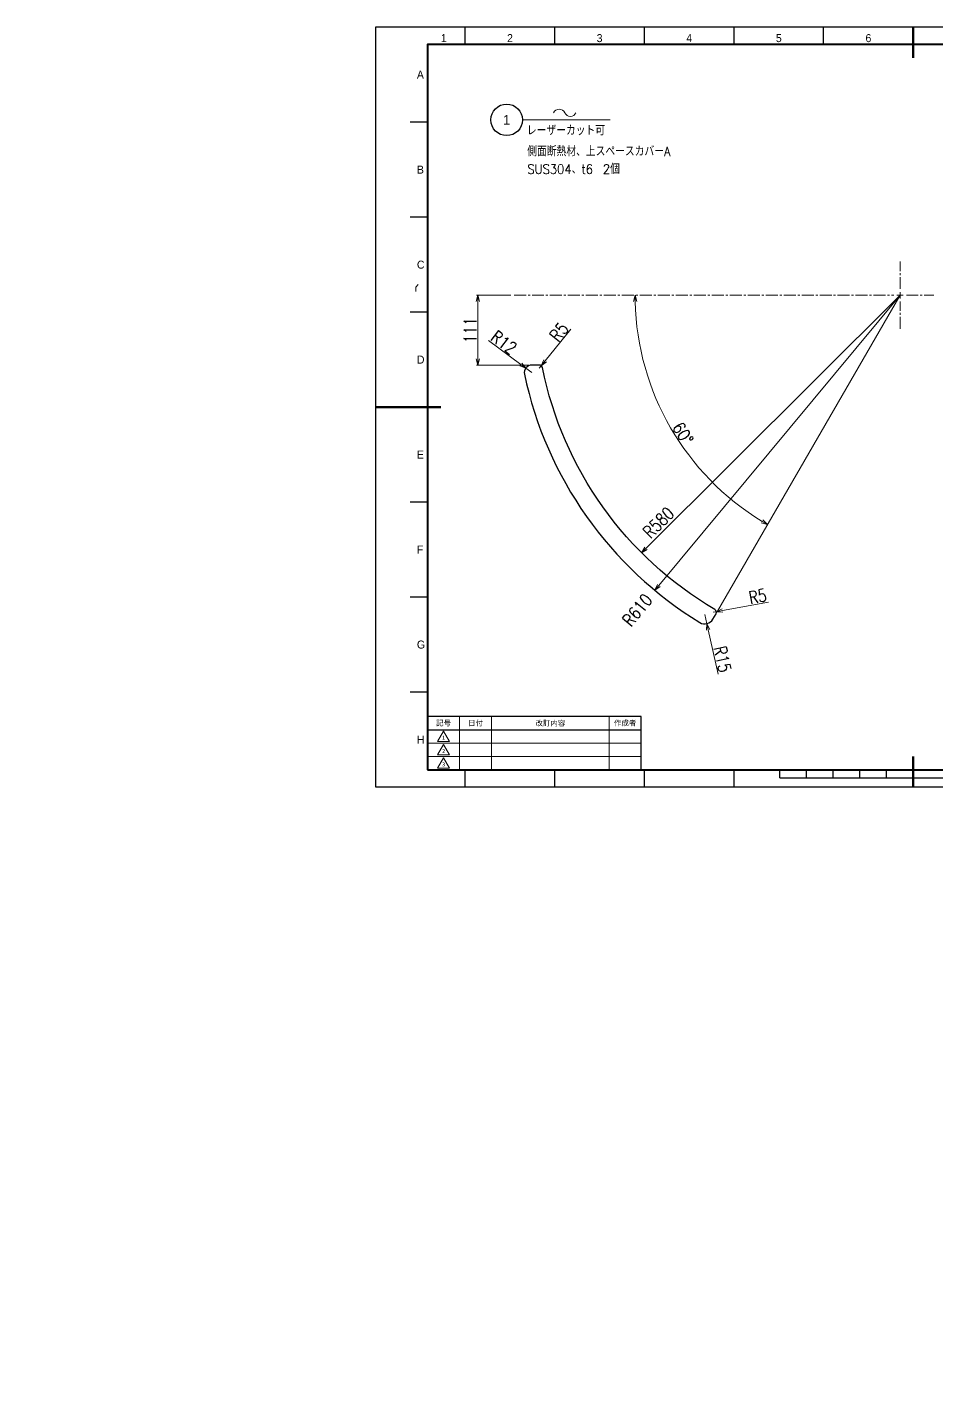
# Model space of a CAD drawing. Header units: millimetres. Extents: x 0 to 70370, y 0 to 11543.
# Drawn here: x 39570 to 41016, y 0 to 2161 of the extents above; entities that cross this region are included whole.
import ezdxf
from ezdxf import colors
from ezdxf.entities.mleader import LeaderData, LeaderLine
from ezdxf.enums import TextEntityAlignment as Align
from ezdxf.math import Vec2, Vec3

# ---------------------------------------------------------------- set-up
doc = ezdxf.new("R2010")
doc.units = ezdxf.units.MM
doc.linetypes.add('CENTER2', pattern=[28.574999999999996, 19.05, -3.174999999999999, 3.174999999999999, -3.174999999999999])
for name, color, linetype, lineweight in [('01_外形線', 7, 'Continuous', 25), ('04_中心線', 1, 'CENTER2', 9), ('06_文字', 7, 'Continuous', 13), ('07_寸法線', 3, 'Continuous', 9), ('99_図枠', 7, 'Continuous', 40)]:
    doc.layers.add(name, color=color, linetype=linetype, lineweight=lineweight)
doc.layers.add('10_補助線', color=8, linetype='Continuous', lineweight=13, plot=False)
doc.styles.add('KSS_TXT', font='txt.shx', dxfattribs={"bigfont": 'extfont2.shx'})
doc.styles.add('MS_G', font='MS Gothic.ttf')
doc.styles.get("Standard").update_dxf_attribs({"font": 'arial.ttf'})
doc.styles.add('寸法用', font='simplex.shx', dxfattribs={"width": 0.8, "bigfont": '@extfont2.shx'})
doc.styles.add('表題用', font='MS PGothic.ttf')
doc.dimstyles.new('機械製図用', dxfattribs={"dimtxt": 3.5, "dimasz": 3.5, "dimexe": 2, "dimexo": 0, "dimgap": 1.199999999999999, "dimtad": 1, "dimdsep": 46, "dimtxsty": '寸法用', "dimblk": 'OPEN30', "dimcen": 0, "dimclrd": 256, "dimclre": 256, "dimclrt": 7, "dimazin": 2, "dimtm": 1e-09, "dimtfac": 0.75, "dimtmove": 0, "dimatfit": 3, "dimldrblk": 'OPEN30', "dimfxl": 1, "dimlwd": -1, "dimlwe": -1, "dimarcsym": 0})

# ---------------------------------------------------------------- blocks, each defined once
blk = doc.blocks.new('_Open30')
at = {"color": 0, "linetype": 'ByBlock', "lineweight": -2}
for p, q in [((-1, 0.26794919), (0, 0)), ((0, 0), (-1, -0.26794919)), ((0, 0), (-1, 0))]:
    blk.add_line(p, q, dxfattribs=at)
blk = doc.blocks.new('*D3475')
at = {"layer": '07_寸法線', "transparency": 16777216}
blk.add_arc((40957.37675581836, 1734.345889486631), 421.1382352991008, 181.3605301264188, 238.6309925197129, dxfattribs=at)
at = {"layer": 'Defpoints', "color": 0, "transparency": 16777216}
for p in [(40343.87675581836, 1734.345889486627), (40835.37675581836, 1734.345889486631), (40957.37675581836, 1734.345889486631), (40561.62916042465, 1590.327647687413), (40668.80907972087, 1234.702752590623)]:
    blk.add_point(p, dxfattribs=at)
at = {"layer": '07_寸法線', "transparency": 16777216, "xscale": 10, "yscale": 10, "zscale": 10}
for p, rotation in [((40536.23852051926, 1734.345889486631), 90.68026506320953), ((40746.75367785919, 1369.660638534748), 329.3112575829222)]:
    blk.add_blockref('_Open30', p, dxfattribs=dict(at, rotation=rotation))
at = {"layer": '07_寸法線', "color": 7, "transparency": 16777216, "insert": (40612.36833266033, 1514.429351832754), "char_height": 20, "attachment_point": 5, "rotation": 302.5144011704614, "style": '寸法用'}
blk.add_mtext('60°', dxfattribs=at)
blk = doc.blocks.new('*D3476')
at = {"layer": '07_寸法線', "transparency": 16777216}
for p, q in [((40338.87675581838, 1734.345889486635), (40284.15143851292, 1734.345889486635)), ((40286.15143851292, 1724.345889486635), (40286.15143851292, 1633.345889486635)), ((40367.16311961361, 1623.345889486635), (40284.15143851292, 1623.345889486635))]:
    blk.add_line(p, q, dxfattribs=at)
at = {"layer": 'Defpoints', "color": 0, "transparency": 16777216}
for p in [(40343.87675581838, 1734.345889486635), (40286.15143851292, 1623.345889486635), (40372.16311961361, 1623.345889486635)]:
    blk.add_point(p, dxfattribs=at)
at = {"layer": '07_寸法線', "transparency": 16777216, "xscale": 10, "yscale": 10, "zscale": 10}
for p, rotation in [((40286.15143851292, 1734.345889486635), 90), ((40286.15143851292, 1623.345889486635), 270)]:
    blk.add_blockref('_Open30', p, dxfattribs=dict(at, rotation=rotation))
at = {"layer": '07_寸法線', "color": 7, "transparency": 16777216, "insert": (40274.15143851291, 1678.845889486623), "char_height": 20, "attachment_point": 5, "rotation": 90, "style": '寸法用'}
blk.add_mtext('111', dxfattribs=at)
blk = doc.blocks.new('*U3470')
at = {"layer": '04_中心線', "color": 0, "linetype": 'CENTER2', "transparency": 16777216}
for p, q in [((0, 10), (0, 53.5)), ((-613.4999957395485, 0), (-10, 0)), ((10, 0), (53.5, 0)), ((0, -53.5), (0, -10))]:
    blk.add_line(p, q, dxfattribs=at)
at = {"layer": '04_中心線', "color": 0, "linetype": 'Continuous', "transparency": 16777216}
for p, q in [((-5, 0), (5, 0)), ((0, -5), (0, 5))]:
    blk.add_line(p, q, dxfattribs=at)
blk = doc.blocks.new('*D3471')
at = {"layer": '07_寸法線', "transparency": 16777216}
for p, q in [((40434.33533717178, 1680.476160018068), (40393.43617789634, 1630.00029903949)), ((40383.99294021152, 1618.345889486565), (40387.14068610645, 1622.230692670859))]:
    blk.add_line(p, q, dxfattribs=at)
at = {"layer": 'Defpoints', "color": 0, "transparency": 16777216}
for p in [(40387.14068610645, 1622.230692670859), (40383.99294021152, 1618.345889486565)]:
    blk.add_point(p, dxfattribs=at)
at = {"layer": '07_寸法線', "transparency": 16777216, "xscale": 10, "yscale": 10, "zscale": 10, "rotation": 230.983130393732}
blk.add_blockref('_Open30', (40387.14068610645, 1622.230692670859), dxfattribs=at)
at = {"layer": '07_寸法線', "color": 7, "transparency": 16777216, "insert": (40415.35872211827, 1676.117353734033), "char_height": 20, "attachment_point": 5, "rotation": 50.983130393732026, "style": '寸法用'}
blk.add_mtext('R5', dxfattribs=at)
blk = doc.blocks.new('*D3472')
at = {"layer": '07_寸法線', "transparency": 16777216}
for p, q in [((40748.23199587252, 1246.460498171168), (40675.30699708363, 1232.96841821987)), ((40660.55731275514, 1230.239533426981), (40665.47387419803, 1231.14916169129))]:
    blk.add_line(p, q, dxfattribs=at)
at = {"layer": 'Defpoints', "color": 0, "transparency": 16777216}
for p in [(40660.55731275514, 1230.239533426981), (40665.47387419803, 1231.14916169129)]:
    blk.add_point(p, dxfattribs=at)
at = {"layer": '07_寸法線', "transparency": 16777216, "xscale": 10, "yscale": 10, "zscale": 10, "rotation": 190.4819437708401}
blk.add_blockref('_Open30', (40665.47387419803, 1231.14916169129), dxfattribs=at)
at = {"layer": '07_寸法線', "color": 7, "transparency": 16777216, "insert": (40730.97143294697, 1255.470718956726), "char_height": 20, "attachment_point": 5, "rotation": 10.481943770840083, "style": '寸法用'}
blk.add_mtext('R5', dxfattribs=at)
blk = doc.blocks.new('*D3477')
at = {"layer": '07_寸法線', "transparency": 16777216}
for p, q in [((40646.98092760264, 1226.724544559068), (40650.26993737796, 1212.089572242848)), ((40668.26100982267, 1132.035432804684), (40652.46261056152, 1202.332924032006))]:
    blk.add_line(p, q, dxfattribs=at)
at = {"layer": 'Defpoints', "color": 0, "transparency": 16777216}
for p in [(40646.98092760264, 1226.724544559068), (40650.26993737796, 1212.089572242848)]:
    blk.add_point(p, dxfattribs=at)
at = {"layer": '07_寸法線', "transparency": 16777216, "xscale": 10, "yscale": 10, "zscale": 10, "rotation": 102.666002732393}
blk.add_blockref('_Open30', (40650.26993737796, 1212.089572242848), dxfattribs=at)
at = {"layer": '07_寸法線', "color": 7, "transparency": 16777216, "insert": (40675.27040228234, 1155.573743933901), "char_height": 20, "attachment_point": 5, "rotation": 282.66600273239305, "style": '寸法用'}
blk.add_mtext('R15', dxfattribs=at)
blk = doc.blocks.new('*D3478')
at = {"layer": '07_寸法線', "transparency": 16777216}
for p, q in [((40303.29306108571, 1662.683563894912), (40354.52448679325, 1624.494221404708)), ((40372.16311961364, 1611.345889486667), (40362.54204716616, 1618.517706896506))]:
    blk.add_line(p, q, dxfattribs=at)
at = {"layer": 'Defpoints', "color": 0, "transparency": 16777216}
for p in [(40362.54204716616, 1618.517706896506), (40372.16311961364, 1611.345889486667)]:
    blk.add_point(p, dxfattribs=at)
at = {"layer": '07_寸法線', "transparency": 16777216, "xscale": 10, "yscale": 10, "zscale": 10, "rotation": 323.2981202750157}
blk.add_blockref('_Open30', (40362.54204716616, 1618.517706896506), dxfattribs=at)
at = {"layer": '07_寸法線', "color": 7, "transparency": 16777216, "insert": (40327.64536500893, 1659.497819539116), "char_height": 20, "attachment_point": 5, "rotation": 323.29812027501566, "style": '寸法用'}
blk.add_mtext('R12', dxfattribs=at)
blk = doc.blocks.new('*D3473')
at = {"layer": '07_寸法線', "transparency": 16777216}
blk.add_line((40957.37675581856, 1734.345889486704), (40553.71241185819, 1331.909438086939), dxfattribs=at)
at = {"layer": 'Defpoints', "color": 0, "transparency": 16777216}
for p in [(40957.37675581856, 1734.345889486704), (40546.63058126239, 1324.849149465892)]:
    blk.add_point(p, dxfattribs=at)
at = {"layer": '07_寸法線', "transparency": 16777216, "xscale": 10, "yscale": 10, "zscale": 10, "rotation": 224.9127243051853}
blk.add_blockref('_Open30', (40546.63058126239, 1324.849149465892), dxfattribs=at)
at = {"layer": '07_寸法線', "color": 7, "transparency": 16777216, "insert": (40573.49106357788, 1372.930718203672), "char_height": 20, "attachment_point": 5, "rotation": 44.912724305185336, "style": '寸法用'}
blk.add_mtext('R580', dxfattribs=at)
blk = doc.blocks.new('*D3474')
at = {"layer": '07_寸法線', "transparency": 16777216}
blk.add_line((40957.37675581852, 1734.345889486613), (40573.9288407897, 1272.861657404785), dxfattribs=at)
at = {"layer": 'Defpoints', "color": 0, "transparency": 16777216}
for p in [(40957.37675581852, 1734.345889486613), (40567.53804220588, 1265.170253536755)]:
    blk.add_point(p, dxfattribs=at)
at = {"layer": '07_寸法線', "transparency": 16777216, "xscale": 10, "yscale": 10, "zscale": 10, "rotation": 230.2767589727013}
blk.add_blockref('_Open30', (40567.53804220588, 1265.170253536755), dxfattribs=at)
at = {"layer": '07_寸法線', "color": 7, "transparency": 16777216, "insert": (40539.82756616354, 1233.946423250116), "char_height": 20, "attachment_point": 5, "rotation": 50.27675897270136, "style": '寸法用'}
blk.add_mtext('R610', dxfattribs=at)
blk = doc.blocks.new('AM_BALLOON1')
at = {"transparency": 16777216}
blk.add_circle((0, 0), 5, dxfattribs=at)
blk.add_attdef('B_NUMBER', text='', height=3, dxfattribs=at).set_placement((0, 0), align=Align.MIDDLE_CENTER)
blk = doc.blocks.new('_OPEN')
at = {"color": 0, "linetype": 'ByBlock'}
for p, q in [((-1, 0.1666666666666666), (0, 0)), ((0, 0), (-1, -0.1666666666666666)), ((0, 0), (-1, 0))]:
    blk.add_line(p, q, dxfattribs=at)
blk = doc.blocks.new('p1ba05')
for centre, start, end in [((-2.953558874599082, 0.2854771617432377), 24.22763733453314, 155.5757785718213), ((0, 1.620669598395743), 204.2276373345332, 335.5757785718214)]:
    blk.add_arc(centre, 1.620669598395853, start, end)

msp = doc.modelspace()

# ---------------------------------------------------------------- linework, layer by layer
at = {"layer": '01_外形線'}
msp.add_lwpolyline([(40664.88743977418, 1227.739533427026, 0.4117123809934621), (40663.09423107203, 1234.548134760862, -0.212890733229763), (40388.89365658411, 1619.337342478089, 0.3568855105016756), (40383.9929402114, 1623.345889486634), (40372.16311961361, 1623.345889486634, 0.4762774997110891), (40360.41970216468, 1608.877662061886, 0.2065703369268504), (40639.15582268935, 1213.927367796168, 0.4216176364924619), (40659.97130865911, 1219.22454455906)], format="xyb", close=True, dxfattribs=at)
at = {"layer": '07_寸法線'}
for p, q in [((40357.23744026309, 2013.324762578763), (40496.90418339817, 2013.324762578763)), ((40957.37675581837, 1734.345889486634), (40667.37675581837, 1232.05115529166))]:
    msp.add_line(p, q, dxfattribs=at)
at = {"layer": '10_補助線'}
msp.add_lwpolyline([(40187.81465545616, 1740.437121291683), (40187.81465545616, 1747.210397277355), (40191.5357196956, 1751.689354529284)], dxfattribs=at)
at = {"layer": '99_図枠', "lineweight": 25}
for p, q in [((40266.24614738971, 2133.153067944015), (40266.24614738971, 2160.731639372476)), ((40408.65764738913, 2133.153067944015), (40408.65764738913, 2160.731639372476)), ((40551.06914738855, 2133.153067944015), (40551.06914738855, 2160.731639372476)), ((40693.48064738797, 2133.153067944015), (40693.48064738797, 2160.731639372476)), ((40835.8921473874, 2133.153067944015), (40835.8921473874, 2160.731639372476)), ((40206.4855045328, 2009.673726873087), (40178.90693310434, 2009.673726873087)), ((40206.4855045328, 1858.615814373698), (40178.90693310434, 1858.615814373698)), ((40206.4855045328, 1707.557901874308), (40178.90693310434, 1707.557901874308)), ((40206.4855045328, 1405.44207687553), (40178.90693310434, 1405.44207687553)), ((40206.4855045328, 1254.384164376141), (40178.90693310434, 1254.384164376141)), ((40206.4855045328, 1103.326251876751), (40178.90693310434, 1103.326251876751)), ((40206.4855045328, 1043.489767948417), (40545.91407596, 1043.489767948417)), ((40266.24614738971, 952.3916393724794), (40266.24614738971, 979.8469108058198)), ((40408.65764738913, 952.3916393724794), (40408.65764738913, 979.8469108058198)), ((40551.06914738855, 952.3916393724794), (40551.06914738855, 979.8469108058198)), ((40693.48064738797, 952.3916393724794), (40693.48064738797, 979.8469108058198)), ((40766.16079024482, 967.118339377299), (40766.16079024482, 979.8469108058198)), ((40808.58936167323, 967.118339377299), (40808.58936167323, 979.8469108058198)), ((40851.01793310163, 967.118339377299), (40851.01793310163, 979.8469108058198)), ((40893.44650453002, 967.118339377299), (40893.44650453002, 979.8469108058198)), ((40935.87507595842, 967.118339377299), (40935.87507595842, 979.8469108058198)), ((40766.16079024482, 967.118339377299), (41190.44650452882, 967.118339377299))]:
    msp.add_line(p, q, dxfattribs=at)
at = {"layer": '99_図枠', "lineweight": 53}
for p, q in [((40978.30364738682, 2160.731639372476), (40978.30364738682, 2111.938782229816)), ((40123.83464739028, 1556.499989374919), (40227.699790247, 1556.499989374919)), ((40978.30364738682, 952.3916393724794), (40978.30364738682, 1001.061196520022))]:
    msp.add_line(p, q, dxfattribs=at)
at = {"layer": '99_図枠', "lineweight": 13}
for p, q in [((40257.39979024688, 979.8469108058198), (40257.39979024688, 1064.704053662619)), ((40308.31407596096, 979.8469108058198), (40308.31407596096, 1064.704053662619)), ((40494.99979024592, 979.8469108058198), (40494.99979024592, 1064.704053662619)), ((40206.4855045328, 1022.275482234221), (40545.91407596, 1022.275482234221)), ((40206.4855045328, 1001.061196520022), (40545.91407596, 1001.061196520022))]:
    msp.add_line(p, q, dxfattribs=at)
at = {"layer": '99_図枠'}
msp.add_lwpolyline([(40206.4855045328, 979.8469108058198), (41805.19407595491, 979.8469108058198), (41805.19407595491, 2133.153067944015), (40206.4855045328, 2133.153067944015)], close=True, dxfattribs=at)
at = {"layer": '99_図枠', "lineweight": 25}
msp.add_lwpolyline([(40206.4855045328, 979.8469108058198), (40545.91407596, 979.8469108058198), (40545.91407596, 1064.704053662619), (40206.4855045328, 1064.704053662619)], close=True, dxfattribs=at)
at = {"layer": '99_図枠', "lineweight": 13}
for points in [[(40222.39621881845, 1024.528656173781), (40231.94264738984, 1041.063555490251), (40241.48907596123, 1024.528656173781), (40222.39621881845, 1024.528656173781)], [(40222.39621881845, 1003.314370459579), (40231.94264738984, 1019.849269776056), (40241.48907596123, 1003.314370459579), (40222.39621881845, 1003.314370459579)], [(40222.39621881845, 982.1000847453797), (40231.94264738984, 998.6349840618568), (40241.48907596123, 982.1000847453797), (40222.39621881845, 982.1000847453797)]]:
    msp.add_lwpolyline(points, dxfattribs=at)
at = {"layer": 'Defpoints'}
msp.add_lwpolyline([(40123.83464738337, 952.3916393724794), (41832.77264738337, 952.3916393724794), (41832.77264738337, 2160.731639372476), (40123.83464738337, 2160.731639372476)], close=True, dxfattribs=at)

# ---------------------------------------------------------------- block references
at = {"layer": '04_中心線', "linetype": 'CENTER2'}
msp.add_blockref('*U3470', (40957.37675581837, 1734.345889486634), dxfattribs=at)
at = {"layer": '07_寸法線', "xscale": 6.029634545454543, "yscale": 6.029634545454543, "zscale": 6.029634545454543}
msp.add_blockref('p1ba05', (40433.39635487436, 2018.822137868541), dxfattribs=at)

# ---------------------------------------------------------------- texts
at = {"layer": '06_文字', "color": 3, "style": 'KSS_TXT', "width": 0.9}
for s, p in [('レーザーカット可', (40364.27541952754, 1988.783907647457)), ('側面断熱材、上スペースカバーA', (40364.88232660911, 1955.657105816712)), ('SUS304、t6\u30002個', (40364.88232660911, 1927.499113011329))]:
    msp.add_text(s, height=15, dxfattribs=at).set_placement(p)
at = {"layer": '99_図枠', "lineweight": 13, "style": '表題用'}
for s, p in [('1', (40232.20639335085, 2133.153067944015)), ('2', (40337.45189738942, 2133.153067944015)), ('3', (40479.86339738884, 2133.153067944015)), ('4', (40622.27489738826, 2133.153067944015)), ('5', (40764.68639738769, 2133.153067944015)), ('6', (40907.09789738711, 2133.153067944015))]:
    msp.add_text(s, height=12.72857142852, dxfattribs=at).set_placement(p, align=Align.BOTTOM_CENTER)
for s, p in [('A', (40189.51407596144, 2085.202683122781)), ('B', (40189.51407596144, 1934.144770623392)), ('C', (40189.51407596144, 1783.086858124003)), ('D', (40189.51407596144, 1632.028945624614)), ('E', (40189.51407596144, 1480.971033125224)), ('F', (40189.51407596144, 1329.913120625835)), ('G', (40189.51407596144, 1178.855208126446)), ('H', (40189.51407596144, 1027.797295627057))]:
    msp.add_text(s, height=12.72857142852, dxfattribs=at).set_placement(p, align=Align.MIDDLE_LEFT)
at = {"layer": '99_図枠', "style": '表題用'}
for s, p in [('記号', (40231.94264738984, 1054.096910805521)), ('日付', (40282.85693310392, 1054.096910805521)), ('作成者', (40520.45693310296, 1054.096910805521))]:
    msp.add_text(s, height=8.48571428568, dxfattribs=at).set_placement(p, align=Align.MIDDLE_CENTER)
msp.add_text('改訂内容', height=8.48571428568, dxfattribs=at).set_placement((40401.65693310344, 1054.096910805521), align=Align.MIDDLE)
at = {"layer": '99_図枠', "lineweight": 13, "style": 'MS_G'}
for s, p in [('1', (40231.94264738984, 1030.761196519899)), ('2', (40231.94264738984, 1009.5469108057)), ('3', (40231.94264738984, 988.3326250914979))]:
    msp.add_text(s, height=6.36428571426, dxfattribs=at).set_placement(p, align=Align.MIDDLE)

# ---------------------------------------------------------------- dimensions: what is measured, and where the dimension line sits
at = {"layer": '07_寸法線'}
dim = msp.add_linear_dim(base=(40286.15143851292, 1623.345889486635), p1=(40343.87675581837, 1734.345889486634), p2=(40372.16311961359, 1623.345889486634), angle=90, dimstyle='機械製図用', override={"dimtxt": 20, "dimasz": 10, "dimexo": 5, "dimgap": 2}, dxfattribs=at)
dim.commit()
dim.dimension.update_dxf_attribs({"geometry": '*D3476', "text_midpoint": (40274.15143851291, 1678.845889486623)})
dim = msp.add_angular_dim_2l(base=(40561.62916042465, 1590.327647687413), line1=((40957.37675581837, 1734.345889486634), (40668.80907972088, 1234.702752590623)), line2=((40343.87675581837, 1734.345889486634), (40835.37675581837, 1734.345889486634)), dimstyle='機械製図用', override={"dimtxt": 20, "dimasz": 10, "dimgap": 2, "dimadec": 1}, dxfattribs=at)
dim.commit()
dim.dimension.update_dxf_attribs({"geometry": '*D3475', "text_midpoint": (40602.24925621941, 1507.979212920858), "dimtype": 162})
for center, mpoint, override, picture, middle in [((40957.37675581852, 1734.345889486613), (40567.53804220588, 1265.170253536755), {"dimtxt": 20, "dimasz": 10, "dimgap": 2, "dimtmove": 2}, '*D3474', (40539.82756616354, 1233.946423250116)), ((40957.37675581856, 1734.345889486704), (40546.63058126239, 1324.849149465892), {"dimtxt": 20, "dimasz": 10, "dimgap": 2, "dimtmove": 2}, '*D3473', (40573.49106357788, 1372.930718203672)), ((40383.99294021152, 1618.345889486565), (40387.14068610645, 1622.230692670859), {"dimtxt": 20, "dimasz": 10, "dimgap": 2}, '*D3471', (40424.68224976062, 1668.562763586171)), ((40372.16311961364, 1611.345889486667), (40362.54204716616, 1618.517706896506), {"dimtxt": 20, "dimasz": 10, "dimgap": 2}, '*D3478', (40320.47354759909, 1649.876747091625)), ((40660.55731275514, 1230.239533426981), (40665.47387419803, 1231.14916169129), {"dimtxt": 20, "dimasz": 10, "dimgap": 2}, '*D3472', (40733.15454078127, 1243.670971494012)), ((40646.98092760264, 1226.724544559068), (40650.26993737796, 1212.089572242848), {"dimtxt": 20, "dimasz": 10, "dimgap": 2}, '*D3477', (40663.56242442933, 1152.942536113633))]:
    dim = msp.add_radius_dim(center=center, mpoint=mpoint, dimstyle='機械製図用', override=override, dxfattribs=at)
    dim.commit()
    dim.dimension.update_dxf_attribs({"geometry": picture, "text_midpoint": middle, "dimtype": 164})

# ---------------------------------------------------------------- leaders
ml = msp.add_multileader_block('Standard', dxfattribs=at)
ml.set_content('AM_BALLOON1', color=256, scale=5.024695454545452)
ml.set_attribute('B_NUMBER', '1', width=0)
ml.set_leader_properties(color=256, linetype='ByLayer', lineweight=-1)
ml.set_arrow_properties(name='OPEN')
ml.build(insert=Vec2(0, 0))
ml.multileader.update_dxf_attribs({"leader_type": 0, "has_dogleg": 0, "text_right_attachment_type": 6, "dogleg_length": 0, "arrow_head_size": 2.5125, "scale": 2.5, "block_connection_type": 1})
ctx = ml.context
ctx.base_point, ctx.scale, ctx.char_height, ctx.arrow_head_size, ctx.landing_gap_size, ctx.plane_origin = Vec3(40332.08447524762, 2013.344835826902), 2.5, 5.025, 2.5125, 2.5125, Vec3(40332.08447524762, 2013.344835826902)
ctx.right_attachment, ctx.attachment_type = 6, 1
notes = []
notes.append((ctx, [(0, (0, 0, 0), (0, 0), (1, 0), 1, [])]))
ctx.block.insert = Vec3(40332.08447524762, 2013.344835826902)
ml = msp.add_multileader_block('Standard', dxfattribs=at)
ml.set_content('AM_BALLOON1', color=256, scale=5.024695454545452)
ml.set_attribute('B_NUMBER', '2', width=0)
ml.set_leader_properties(color=256, linetype='ByLayer', lineweight=-1)
ml.set_arrow_properties(name='OPEN')
ml.build(insert=Vec2(0, 0))
ml.multileader.update_dxf_attribs({"leader_type": 0, "has_dogleg": 0, "text_right_attachment_type": 6, "dogleg_length": 0, "arrow_head_size": 2.5125, "scale": 2.5, "block_connection_type": 1})
ctx = ml.context
ctx.base_point, ctx.scale, ctx.char_height, ctx.arrow_head_size, ctx.landing_gap_size, ctx.plane_origin = Vec3(41277.9905563046, 2013.344835826902), 2.5, 5.025, 2.5125, 2.5125, Vec3(41277.9905563046, 2013.344835826902)
ctx.right_attachment, ctx.attachment_type = 6, 1
notes.append((ctx, [(0, (0, 0, 0), (0, 0), (1, 0), 1, [])]))
ctx.block.insert = Vec3(41277.9905563046, 2013.344835826902)
for ctx, leaders in notes:
    for number, flags, end, landing, length, lines in leaders:
        leader = LeaderData()
        leader.index, (leader.has_last_leader_line, leader.has_dogleg_vector, leader.attachment_direction) = number, flags
        leader.last_leader_point, leader.dogleg_vector, leader.dogleg_length = Vec3(end), Vec3(landing), length
        for number, points, colour, breaks in lines:
            line = LeaderLine()
            line.index, line.vertices, line.color, line.breaks = number, Vec3.list(points), colors.encode_raw_color(colour), breaks
            leader.lines.append(line)
        ctx.leaders.append(leader)

doc.saveas('drawing.dxf')
